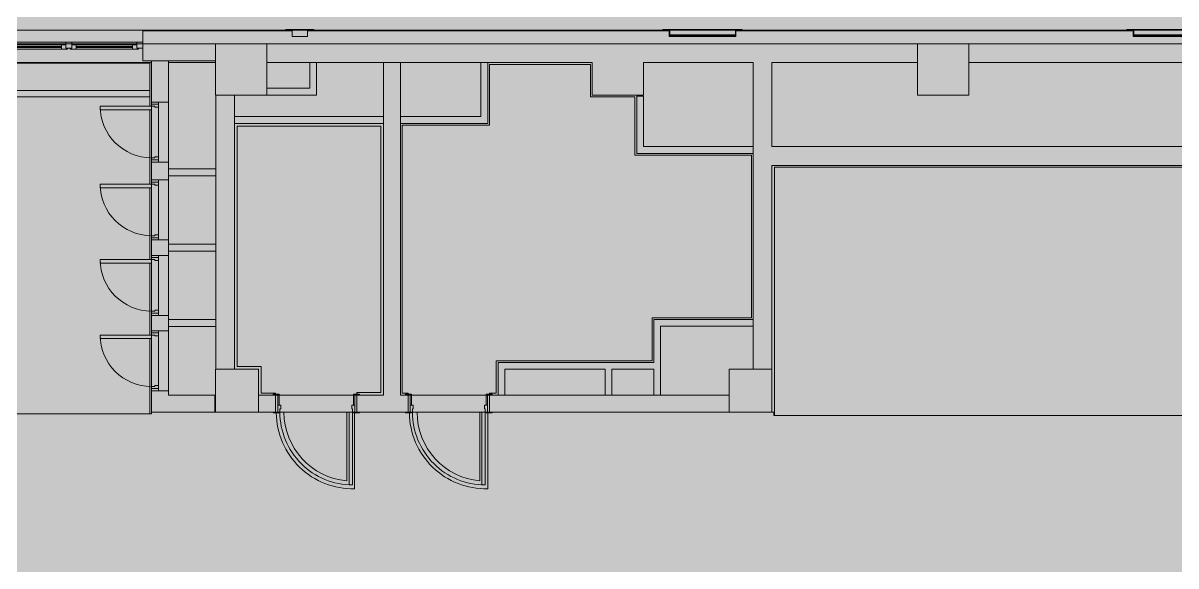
# Model space of a CAD drawing. Header units: millimetres. Extents: x 957 to 217451, y -8553 to 29000.
# Drawn here: x 101901 to 115372, y 9105 to 15442 of the extents above; entities that cross this region are included whole.
import ezdxf

# ---------------------------------------------------------------- set-up
doc = ezdxf.new("R2010")
doc.units = ezdxf.units.MM
doc.layers.add('A-DETL-2', color=7, linetype='Continuous', lineweight=5)
doc.layers.add('A-DETL-GENF-3', color=7, linetype='Continuous', lineweight=9, true_color=0xc0c0c0, transparency=0.4)
for name, color, linetype, lineweight, true_color in [('A-DOOR-5', 7, 'Continuous', 5, 0xb7b7b7), ('A-DOOR-FRAM-5', 7, 'Continuous', 5, 0xb7b7b7), ('A-FLOR-1', 7, 'Continuous', 5, 0xb7b7b7), ('A-GENM-3', 7, 'Continuous', 5, 0x737373), ('A-GENM-4', 7, 'Continuous', 5, 0xa1a1a1), ('A-GLAZ-3', 7, 'Continuous', 5, 0x737373), ('A-WALL-3', 7, 'Continuous', 5, 0x737373), ('A-WALL-4', 7, 'Continuous', 9, 0x737373), ('A-WALL-5', 7, 'Continuous', 5, 0xa1a1a1), ('I-WALL-3', 7, 'Continuous', 5, 0x737373), ('S-COLS-1', 7, 'Continuous', 5, 0x737373)]:
    doc.layers.add(name, color=color, linetype=linetype, lineweight=lineweight, true_color=true_color)

# ---------------------------------------------------------------- blocks, each defined once
blk = doc.blocks.new('BSC_Колонна _Прямоугольная - 600х600-23286269-3_2_1_птичка')
at = {"layer": 'S-COLS-1'}
for p, q in [((300, 300), (-300, 300)), ((-300, 300), (-300, -300)), ((300, -300), (300, 300)), ((-300, -300), (300, -300))]:
    blk.add_line(p, q, dxfattribs=at)
blk = doc.blocks.new('110_Дверь_СКБ_1Ст_Внутренняя1 - Д-7_п__950x2100h_Туалет EW30-32897972-3_2_1_птичка')
at = {"layer": 'A-DOOR-5'}
for p, q in [((-412.5, 950), (-412.5, 100)), ((-372.5, 950), (-412.5, 950)), ((-372.5, 100), (-372.5, 950)), ((-412.5, 100), (-372.5, 100))]:
    blk.add_line(p, q, dxfattribs=at)
blk.add_arc((-412.5, 100), 850, 360, 90, dxfattribs=at)
at = {"layer": 'A-DOOR-FRAM-5'}
for p, q in [((-422.5, 108), (-492.5, 108)), ((-492.5, 108), (-492.5, 100)), ((-492.5, 100), (-422.5, 100)), ((-437.5, 100), (-462.5, 100)), ((-462.5, 100), (-462.5, -100)), ((-412.5, 100), (-437.5, 100)), ((-437.5, 100), (-437.5, 20)), ((-437.5, -100), (-437.5, 100)), ((-422.5, 100), (-437.5, 100)), ((-437.5, 100), (-437.5, 99)), ((-437.5, 99), (-422.5, 99)), ((-437.5, 20), (-402.5, 20)), ((-422.5, 20), (-437.5, 20)), ((-437.5, 20), (-437.5, -100)), ((-422.5, 100), (-422.5, 108)), ((-422.5, 99), (-422.5, 100)), ((-422.5, -100), (-422.5, 20)), ((-412.5, 60), (-412.5, 100)), ((-402.5, 60), (-412.5, 60)), ((-402.5, 20), (-402.5, 60)), ((437.5, 60), (427.5, 60)), ((427.5, 60), (427.5, 20)), ((427.5, 20), (462.5, 20)), ((437.5, 100), (437.5, 60)), ((462.5, 100), (437.5, 100)), ((517.5, 108), (447.5, 108)), ((447.5, 108), (447.5, 100)), ((462.5, 100), (447.5, 100)), ((447.5, 100), (447.5, 99)), ((447.5, 100), (517.5, 100)), ((447.5, 99), (462.5, 99)), ((462.5, 20), (447.5, 20)), ((447.5, 20), (447.5, -100)), ((462.5, 20), (462.5, 100)), ((487.5, 100), (462.5, 100)), ((462.5, 100), (462.5, -100)), ((462.5, 99), (462.5, 100)), ((462.5, -100), (462.5, 20)), ((487.5, -100), (487.5, 100)), ((517.5, 100), (517.5, 108)), ((-422.5, -100), (-492.5, -100)), ((-492.5, -100), (-492.5, -108)), ((-492.5, -108), (-422.5, -108)), ((-462.5, -100), (-437.5, -100)), ((-437.5, -100), (-422.5, -100)), ((-422.5, -108), (-422.5, -100)), ((447.5, -100), (462.5, -100)), ((517.5, -100), (447.5, -100)), ((447.5, -100), (447.5, -108)), ((447.5, -108), (517.5, -108)), ((462.5, -100), (487.5, -100)), ((517.5, -108), (517.5, -100))]:
    blk.add_line(p, q, dxfattribs=at)
blk = doc.blocks.new('110_Дверь_СКБ_1Ст_Внутренняя1 - Д-7_п__950x2100h_Туалет-32491181-3_2_1_птичка')
at = {"layer": 'A-DOOR-5'}
for p, q in [((-412.5, 950), (-412.5, 100)), ((-372.5, 950), (-412.5, 950)), ((-372.5, 100), (-372.5, 950)), ((-412.5, 100), (-372.5, 100))]:
    blk.add_line(p, q, dxfattribs=at)
blk.add_arc((-412.5, 100), 850, 360, 90, dxfattribs=at)
at = {"layer": 'A-DOOR-FRAM-5'}
for p, q in [((-422.5, 108), (-492.5, 108)), ((-492.5, 108), (-492.5, 100)), ((-492.5, 100), (-422.5, 100)), ((-437.5, 100), (-462.5, 100)), ((-462.5, 100), (-462.5, -100)), ((-412.5, 100), (-437.5, 100)), ((-437.5, 100), (-437.5, 20)), ((-437.5, -100), (-437.5, 100)), ((-422.5, 100), (-437.5, 100)), ((-437.5, 100), (-437.5, 99)), ((-437.5, 99), (-422.5, 99)), ((-437.5, 20), (-402.5, 20)), ((-422.5, 20), (-437.5, 20)), ((-437.5, 20), (-437.5, -100)), ((-422.5, 100), (-422.5, 108)), ((-422.5, 99), (-422.5, 100)), ((-422.5, -100), (-422.5, 20)), ((-412.5, 60), (-412.5, 100)), ((-402.5, 60), (-412.5, 60)), ((-402.5, 20), (-402.5, 60)), ((437.5, 60), (427.5, 60)), ((427.5, 60), (427.5, 20)), ((427.5, 20), (462.5, 20)), ((437.5, 100), (437.5, 60)), ((462.5, 100), (437.5, 100)), ((517.5, 108), (447.5, 108)), ((447.5, 108), (447.5, 100)), ((462.5, 100), (447.5, 100)), ((447.5, 100), (447.5, 99)), ((447.5, 100), (517.5, 100)), ((447.5, 99), (462.5, 99)), ((462.5, 20), (447.5, 20)), ((447.5, 20), (447.5, -100)), ((462.5, 20), (462.5, 100)), ((487.5, 100), (462.5, 100)), ((462.5, 100), (462.5, -100)), ((462.5, 99), (462.5, 100)), ((462.5, -100), (462.5, 20)), ((487.5, -100), (487.5, 100)), ((517.5, 100), (517.5, 108)), ((-422.5, -100), (-492.5, -100)), ((-492.5, -100), (-492.5, -108)), ((-492.5, -108), (-422.5, -108)), ((-462.5, -100), (-437.5, -100)), ((-437.5, -100), (-422.5, -100)), ((-422.5, -108), (-422.5, -100)), ((447.5, -100), (462.5, -100)), ((517.5, -100), (447.5, -100)), ((447.5, -100), (447.5, -108)), ((447.5, -108), (517.5, -108)), ((462.5, -100), (487.5, -100)), ((517.5, -108), (517.5, -100))]:
    blk.add_line(p, q, dxfattribs=at)
blk = doc.blocks.new('BSC_Колонна _Прямоугольная - 500х500-V194-3_2_1_птичка')
at = {"layer": 'S-COLS-1'}
for p, q in [((250, 250), (-250, 250)), ((-250, 250), (-250, -250)), ((250, -250), (250, 250)), ((-250, -250), (250, -250))]:
    blk.add_line(p, q, dxfattribs=at)
blk = doc.blocks.new('120_Окно_СКБ_2Ст - 120_Окно_СКБ_2Ст 3100х2500 _мал_створка слева_ 2-V222-3_2_1_птичка')
at = {"layer": 'A-GLAZ-3'}
for p, q in [((-1550, -127), (-1550, -57)), ((-1550, -57), (-1480, -57)), ((1550, -57), (-1550, -57)), ((-1480, -127), (-1550, -127)), ((-1550, -127), (-1500, -127)), ((-1480, -127), (-1500, -127)), ((-1500, -127), (-1500, -137)), ((-1480, -57), (-1480, -127)), ((650, -87), (-1480, -87)), ((-1480, -87), (-1480, -127)), ((-1430, -137), (-1430, -87)), ((-1430, -107), (600, -107)), ((600, -117), (-1430, -117)), ((600, -137), (600, -87)), ((650, -127), (650, -57)), ((650, -57), (720, -57)), ((650, -127), (650, -87)), ((720, -127), (650, -127)), ((670, -127), (650, -127)), ((670, -127), (700, -127)), ((670, -137), (670, -127)), ((720, -127), (700, -127)), ((700, -127), (700, -137)), ((720, -57), (720, -127)), ((1480, -87), (720, -87)), ((720, -87), (720, -127)), ((770, -137), (770, -87)), ((770, -107), (1430, -107)), ((1430, -117), (770, -117)), ((1430, -137), (1430, -87)), ((1480, -127), (1480, -57)), ((1480, -57), (1550, -57)), ((1480, -127), (1480, -87)), ((1550, -127), (1480, -127)), ((1500, -127), (1480, -127)), ((1500, -127), (1550, -127)), ((1500, -137), (1500, -127)), ((1550, -57), (1550, -127)), ((-1500, -137), (670, -137)), ((670, -137), (-1500, -137)), ((700, -137), (1500, -137)), ((1500, -137), (700, -137))]:
    blk.add_line(p, q, dxfattribs=at)
blk = doc.blocks.new('110_Дверь_СКБ_1Ст - д-18 700x2100h_Технический шкаф ЭОМ и СС-V260-3_2_1_птичка')
at = {"layer": 'A-DOOR-5'}
for p, q in [((312.5, 700), (272.5, 700)), ((272.5, 700), (272.5, 100)), ((312.5, 100), (312.5, 700)), ((272.5, 100), (312.5, 100))]:
    blk.add_line(p, q, dxfattribs=at)
blk.add_arc((312.5, 100), 600, 90, 180, dxfattribs=at)
at = {"layer": 'A-DOOR-FRAM-5'}
for p, q in [((-312.5, 100), (-337.5, 100)), ((-337.5, 100), (-337.5, 20)), ((-337.5, 20), (-312.5, 20)), ((-287.5, 100), (-312.5, 100)), ((-312.5, 100), (-312.5, 20)), ((-312.5, 20), (-312.5, 100)), ((-312.5, 20), (-277.5, 20)), ((-287.5, 60), (-287.5, 100)), ((-287.5, 100), (272.5, 100)), ((-277.5, 60), (-287.5, 60)), ((-277.5, 20), (-277.5, 60)), ((302.5, 20), (-277.5, 20)), ((312.5, 60), (302.5, 60)), ((302.5, 60), (302.5, 20)), ((302.5, 20), (337.5, 20)), ((312.5, 100), (312.5, 60)), ((337.5, 100), (312.5, 100)), ((337.5, 20), (337.5, 100)), ((362.5, 100), (337.5, 100)), ((337.5, 100), (337.5, 20)), ((337.5, 20), (362.5, 20)), ((362.5, 20), (362.5, 100))]:
    blk.add_line(p, q, dxfattribs=at)
blk = doc.blocks.new('Полоса с поворотом - Полоса с поворотом-23831239-3_2_1_птичка')
at = {"layer": 'A-GENM-3'}
for p, q in [((24437, 15363), (25603, 15363)), ((25603, 15306), (24437, 15306)), ((24437, 15298), (25603, 15298))]:
    blk.add_line(p, q, dxfattribs=at)
blk = doc.blocks.new('Уголок вложенный - Уголок вложенный-23831105-3_2_1_птичка')
at = {"layer": 'A-GENM-3'}
for p, q in [((29164, 15365), (29244, 15365)), ((29164, 15361), (29164, 15365)), ((29244, 15365), (29244, 15285)), ((29237, 15288), (29237, 15349)), ((29244, 15285), (29240, 15285))]:
    blk.add_line(p, q, dxfattribs=at)
at = {"layer": 'A-GENM-3', "flags": 128}
for points in [[(29167, 15358), (29166, 15358), (29166, 15358), (29165, 15359), (29165, 15359), (29164, 15360), (29164, 15360), (29164, 15361)], [(29237, 15349), (29237, 15351), (29236, 15353), (29235, 15355), (29234, 15356), (29232, 15357), (29230, 15358), (29228, 15358)], [(29240, 15285), (29239, 15285), (29239, 15285), (29238, 15286), (29238, 15286), (29237, 15287), (29237, 15287), (29237, 15288)]]:
    blk.add_lwpolyline(points, dxfattribs=at)
at = {"layer": 'A-GENM-4'}
blk.add_line((29228, 15358), (29167, 15358), dxfattribs=at)
blk = doc.blocks.new('Уголок вложенный - Уголок вложенный-23831240-3_2_1_птичка')
at = {"layer": 'A-GENM-3'}
for p, q in [((24437, 15365), (25603, 15365)), ((25603, 15285), (24437, 15285))]:
    blk.add_line(p, q, dxfattribs=at)
at = {"layer": 'A-GENM-3', "flags": 128}
for points in [[(24430, 15349), (24430, 15351), (24429, 15353), (24428, 15355), (24427, 15356), (24425, 15357), (24423, 15358), (24421, 15358)], [(25619, 15358), (25617, 15358), (25615, 15357), (25614, 15356), (25612, 15355), (25611, 15353), (25610, 15351), (25610, 15349)]]:
    blk.add_lwpolyline(points, dxfattribs=at)
blk = doc.blocks.new('Полоса с поворотом - Полоса с поворотом-23831104-3_2_1_птичка')
at = {"layer": 'A-GENM-3'}
for p, q in [((19017, 15363), (19783, 15363)), ((19783, 15306), (19017, 15306)), ((19017, 15298), (19783, 15298))]:
    blk.add_line(p, q, dxfattribs=at)
blk = doc.blocks.new('Уголок вложенный - Уголок вложенный-V269-3_2_1_птичка')
at = {"layer": 'A-GENM-3'}
for p, q in [((30010, 15365), (30090, 15365)), ((30010, 15285), (30010, 15365)), ((30090, 15365), (30090, 15361)), ((30014, 15285), (30010, 15285)), ((30017, 15349), (30017, 15288))]:
    blk.add_line(p, q, dxfattribs=at)
at = {"layer": 'A-GENM-3', "flags": 128}
for points in [[(30026, 15358), (30024, 15358), (30022, 15357), (30020, 15356), (30019, 15355), (30018, 15353), (30017, 15351), (30017, 15349)], [(30090, 15361), (30090, 15360), (30090, 15360), (30089, 15359), (30089, 15359), (30088, 15358), (30088, 15358), (30087, 15358)], [(30017, 15288), (30017, 15287), (30017, 15287), (30016, 15286), (30016, 15286), (30015, 15285), (30015, 15285), (30014, 15285)]]:
    blk.add_lwpolyline(points, dxfattribs=at)
at = {"layer": 'A-GENM-4'}
blk.add_line((30087, 15358), (30026, 15358), dxfattribs=at)
blk = doc.blocks.new('Уголок вложенный - Уголок вложенный-V270-3_2_1_птичка')
at = {"layer": 'A-GENM-3'}
for p, q in [((29244, 15365), (30010, 15365)), ((30010, 15285), (29244, 15285))]:
    blk.add_line(p, q, dxfattribs=at)
at = {"layer": 'A-GENM-3', "flags": 128}
for points in [[(29237, 15349), (29237, 15351), (29236, 15353), (29235, 15355), (29234, 15356), (29232, 15357), (29230, 15358), (29228, 15358)], [(30026, 15358), (30024, 15358), (30022, 15357), (30020, 15356), (30019, 15355), (30018, 15353), (30017, 15351), (30017, 15349)]]:
    blk.add_lwpolyline(points, dxfattribs=at)
blk = doc.blocks.new('Уголок вложенный - Уголок вложенный-23964580-3_2_1_птичка')
at = {"layer": 'A-GENM-3'}
for p, q in [((14530, 15361), (14530, 15365)), ((14603, 15288), (14603, 15349)), ((14610, 15285), (14606, 15285))]:
    blk.add_line(p, q, dxfattribs=at)
at = {"layer": 'A-GENM-3', "flags": 128}
for points in [[(14533, 15358), (14532, 15358), (14532, 15358), (14531, 15359), (14531, 15359), (14530, 15360), (14530, 15360), (14530, 15361)], [(14603, 15349), (14603, 15351), (14602, 15353), (14601, 15355), (14600, 15356), (14598, 15357), (14596, 15358), (14594, 15358)], [(14606, 15285), (14605, 15285), (14605, 15285), (14604, 15286), (14604, 15286), (14603, 15287), (14603, 15287), (14603, 15288)]]:
    blk.add_lwpolyline(points, dxfattribs=at)
at = {"layer": 'A-GENM-4'}
blk.add_line((14594, 15358), (14533, 15358), dxfattribs=at)
blk = doc.blocks.new('Уголок вложенный - Уголок вложенный-V279-3_2_1_птичка')
at = {"layer": 'A-GENM-3'}
for p, q in [((14856, 15365), (14856, 15361)), ((14780, 15285), (14776, 15285)), ((14783, 15349), (14783, 15288))]:
    blk.add_line(p, q, dxfattribs=at)
at = {"layer": 'A-GENM-3', "flags": 128}
for points in [[(14792, 15358), (14790, 15358), (14788, 15357), (14786, 15356), (14785, 15355), (14784, 15353), (14783, 15351), (14783, 15349)], [(14856, 15361), (14856, 15360), (14856, 15360), (14855, 15359), (14855, 15359), (14854, 15358), (14854, 15358), (14853, 15358)], [(14783, 15288), (14783, 15287), (14783, 15287), (14782, 15286), (14782, 15286), (14781, 15285), (14781, 15285), (14780, 15285)]]:
    blk.add_lwpolyline(points, dxfattribs=at)
at = {"layer": 'A-GENM-4'}
blk.add_line((14853, 15358), (14792, 15358), dxfattribs=at)
blk = doc.blocks.new('Уголок вложенный - Уголок вложенный-V280-3_2_1_птичка')
at = {"layer": 'A-GENM-3'}
blk.add_line((14776, 15285), (14610, 15285), dxfattribs=at)
at = {"layer": 'A-GENM-3', "flags": 128}
for points in [[(14598, 15357), (14596, 15358), (14594, 15358)], [(14792, 15358), (14790, 15358), (14788, 15357)]]:
    blk.add_lwpolyline(points, dxfattribs=at)
blk = doc.blocks.new('Уголок вложенный - Уголок вложенный-V281-3_2_1_птичка')
at = {"layer": 'A-GENM-3'}
for p, q in [((14530, 15365), (14856, 15365)), ((14530, 15365), (14530, 15361)), ((14856, 15361), (14856, 15365)), ((14603, 15349), (14603, 15288)), ((14606, 15285), (14780, 15285)), ((14783, 15288), (14783, 15349))]:
    blk.add_line(p, q, dxfattribs=at)
at = {"layer": 'A-GENM-3', "flags": 128}
for points in [[(14530, 15361), (14530, 15360), (14530, 15360), (14531, 15359), (14531, 15359), (14532, 15358), (14532, 15358), (14533, 15358)], [(14594, 15358), (14596, 15358), (14598, 15357), (14600, 15356), (14601, 15355), (14602, 15353), (14603, 15351), (14603, 15349)], [(14783, 15349), (14783, 15351), (14784, 15353), (14785, 15355), (14786, 15356), (14788, 15357), (14790, 15358), (14792, 15358)], [(14853, 15358), (14854, 15358), (14854, 15358), (14855, 15359), (14855, 15359), (14856, 15360), (14856, 15360), (14856, 15361)], [(14603, 15288), (14603, 15287), (14603, 15287), (14604, 15286), (14604, 15286), (14605, 15285), (14605, 15285), (14606, 15285)], [(14780, 15285), (14781, 15285), (14781, 15285), (14782, 15286), (14782, 15286), (14783, 15287), (14783, 15287), (14783, 15288)]]:
    blk.add_lwpolyline(points, dxfattribs=at)
at = {"layer": 'A-GENM-4'}
blk.add_line((14533, 15358), (14853, 15358), dxfattribs=at)
blk = doc.blocks.new('Зашивка приборов отопления34 - Зашивка приборов отопления-33324488-3_2_1_птичка')
at = {"layer": 'A-WALL-3'}
for p, q in [((34188, 26888), (34188, 26567)), ((40348, 26888), (34188, 26888)), ((40348, 26567), (40348, 26888)), ((34188, 26567), (40348, 26567)), ((40348, 26567), (34188, 26567)), ((34188, 26567), (34188, 26492)), ((40348, 26492), (40348, 26567)), ((34188, 26492), (40348, 26492))]:
    blk.add_line(p, q, dxfattribs=at)

msp = doc.modelspace()

# ---------------------------------------------------------------- hatches: boundary and pattern name
at = {"layer": 'A-DETL-GENF-3'}
msp.add_hatch(color=256, dxfattribs=at).paths.add_polyline_path([(88031.8, 14774.9), (90172.9, 14774.9), (90172.9, 15358), (129200.9, 15358), (129200.9, 23888.3), (124369, 23888.3), (124367, 27398.1), (88031.8, 27398.1), (88031.8, 15270.2)])
h = msp.add_hatch(color=256, dxfattribs=at)
h.paths.add_polyline_path([(98732.6, -258), (128750.9, -253), (128750.9, 15358), (90172.9, 15358), (90172.9, -258), (98700.6, -258)])
h.paths.add_polyline_path([(93675.9, 7680), (93675.9, 7730), (93665.9, 7730), (93665.9, 7760), (93710.9, 7760), (93710.9, 7908), (93780.9, 7908), (93780.9, 7900), (93725.9, 7900), (93725.9, 7680), (93780.9, 7680), (93780.9, 7672), (93710.9, 7672), (93710.9, 7680), (93698.8, 7680)])
h.paths.add_polyline_path([(93625.9, 6780), (93625.9, 7680), (93675.9, 7680), (93675.9, 6780)])
h.paths.add_polyline_path([(92425.9, 7280), (92375.9, 7280), (92375.9, 7680), (92425.9, 7680), (92425.9, 7288.3)])
h.paths.add_polyline_path([(117880.9, 7672), (117865.9, 7672), (117865.9, 7820), (117845.9, 7820), (117845.9, 7860), (117855.9, 7860), (117855.9, 7900), (117865.9, 7900), (117865.9, 7908), (117935.9, 7908), (117935.9, 7900), (117880.9, 7900), (117880.9, 7680), (117935.9, 7680), (117935.9, 7672), (117905.9, 7672)])
h.paths.add_polyline_path([(116805.9, 7672), (116775.9, 7672), (116775.9, 7680), (116830.9, 7680), (116830.9, 7900), (116775.9, 7900), (116775.9, 7908), (116845.9, 7908), (116845.9, 7900), (116855.9, 7900), (116855.9, 7860), (116865.9, 7860), (116865.9, 7820), (116845.9, 7820), (116845.9, 7672), (116830.9, 7672)])
h.paths.add_polyline_path([(92317.9, 7672), (92270.9, 7672), (92270.9, 7680), (92325.9, 7684.1), (92325.9, 7900), (92270.9, 7900), (92270.9, 7908), (92340.9, 7906.5), (92340.9, 7760), (92385.9, 7760), (92385.9, 7730), (92375.9, 7730), (92375.9, 7680), (92340.9, 7674.8), (92340.9, 7672), (92325.9, 7672)])
h.paths.add_polyline_path([(116875.9, 7900), (116855.9, 7900), (116855.9, 8900), (116895.9, 8900), (116895.9, 7900)])
h.paths.add_polyline_path([(107300.9, 10900), (107300.9, 10940), (107290.9, 10940), (107290.9, 10980), (107310.9, 10980), (107310.9, 11108), (107380.9, 11108), (107380.9, 11100), (107325.9, 11100), (107325.9, 10900), (107380.9, 10900), (107380.9, 10892), (107310.9, 10892), (107310.9, 10900)])
h.paths.add_polyline_path([(107286.3, 10050), (107260.9, 10050), (107260.9, 10900), (107300.9, 10899.9), (107300.9, 10050)])
h.paths.add_polyline_path([(105751.8, 10050), (105711.8, 10050), (105711.8, 10900), (105751.8, 10899.9), (105751.8, 10064.1)])
h.paths.add_polyline_path([(106440.9, 10892), (106370.9, 10892), (106370.9, 10900), (106425.9, 10900), (106425.9, 11100), (106370.9, 11100), (106370.9, 11108), (106440.9, 11108), (106440.9, 10980), (106460.9, 10980), (106460.9, 10940), (106450.9, 10940), (106450.9, 10900), (106440.9, 10899.9)])
h.paths.add_polyline_path([(105773.9, 10892), (105761.8, 10892), (105761.8, 10900), (105751.8, 10901.4), (105751.8, 10940), (105741.8, 10940), (105741.8, 10980), (105761.8, 10980), (105761.8, 11108), (105831.8, 11108), (105831.8, 11100), (105776.8, 11100), (105776.8, 10900), (105831.8, 10900), (105831.8, 10892), (105774.8, 10892)])
h.paths.add_polyline_path([(104821.8, 10892), (104821.8, 10900), (104876.8, 10901.4), (104876.8, 11100), (104821.8, 11100), (104821.8, 11108), (104891.8, 11108), (104891.8, 10980), (104911.8, 10980), (104911.8, 10940), (104901.8, 10940), (104901.8, 10900), (104891.8, 10899.9), (104891.8, 10892), (104851.8, 10892)])
h.paths.add_polyline_path([(103482.1, 11175), (103402.1, 11175), (103402.1, 11200), (103442.1, 11200), (103442.1, 11210), (103482.1, 11210), (103482.1, 11200)])
h.paths.add_polyline_path([(103382.1, 11760), (102802.1, 11760), (102802.1, 11800), (103402.1, 11800), (103402.1, 11760)])
h.paths.add_polyline_path([(103482.1, 11790), (103442.1, 11790), (103442.1, 11800), (103402.1, 11800), (103402.1, 11825), (103482.1, 11825), (103482.1, 11800)])
h.paths.add_polyline_path([(103402.1, 12055), (103402.1, 12080), (103442.1, 12080), (103442.1, 12090), (103482.1, 12090), (103482.1, 12055)])
h.paths.add_polyline_path([(102802.1, 12640), (102802.1, 12680), (103402.1, 12680), (103402.1, 12640), (103382.1, 12640)])
h.paths.add_polyline_path([(103482.1, 12670), (103442.1, 12670), (103442.1, 12680), (103402.1, 12680), (103402.1, 12705), (103482.1, 12705), (103482.1, 12680)])
h.paths.add_polyline_path([(103482.1, 12935), (103402.1, 12935), (103402.1, 12960), (103442.1, 12960), (103442.1, 12970), (103482.1, 12970), (103482.1, 12960)])
h.paths.add_polyline_path([(102802.1, 13520), (102802.1, 13560), (103402.1, 13560), (103402.1, 13520), (103382.1, 13520)])
h.paths.add_polyline_path([(103482.1, 13550), (103442.1, 13550), (103442.1, 13560), (103402.1, 13560), (103402.1, 13585), (103482.1, 13585), (103482.1, 13560)])
h.paths.add_polyline_path([(103482.1, 13844.9), (103402.1, 13844.9), (103402.1, 13869.9), (103442.1, 13869.9), (103442.1, 13879.9), (103482.1, 13879.9), (103482.1, 13869.9)])
h.paths.add_polyline_path([(103382.1, 14429.9), (102802.1, 14429.9), (102802.1, 14469.9), (103402.1, 14469.9), (103402.1, 14429.9), (103382.1, 14429.9)])
h.paths.add_polyline_path([(103458.1, 14459.9), (103442.1, 14459.9), (103442.1, 14469.9), (103402.1, 14469.9), (103402.1, 14494.9), (103482.1, 14494.9), (103482.1, 14459.9)])
h = msp.add_hatch(color=256, dxfattribs=at)
h.paths.add_polyline_path([(93675.9, 7680), (93710.9, 7680), (93710.9, 7672), (93780.9, 7672), (93780.9, 7680), (93725.9, 7682.7), (93725.9, 7900), (93780.9, 7900), (93780.9, 7908), (93710.9, 7906.5), (93710.9, 7760), (93665.9, 7760), (93665.9, 7730), (93675.9, 7730), (93675.9, 7682.7)])
h.paths.add_polyline_path([(93675.9, 6780), (93675.9, 7680), (93625.9, 7680), (93625.9, 6780)])
h.paths.add_polyline_path([(92375.9, 7680), (92375.9, 7730), (92385.9, 7730), (92385.9, 7760), (92340.9, 7760), (92340.7, 7908), (92270.9, 7908), (92270.9, 7900), (92325.9, 7900), (92325.9, 7680), (92270.9, 7680), (92270.9, 7672), (92340.9, 7674.8), (92340.9, 7680), (92358.7, 7680)])
h.paths.add_polyline_path([(92375.9, 7280), (92425.9, 7280), (92425.9, 7680), (92375.9, 7680), (92375.9, 7288.3)])
h.paths.add_polyline_path([(117865.9, 7672), (117935.9, 7672), (117935.9, 7680), (117880.9, 7680), (117880.9, 7900), (117935.9, 7900), (117935.9, 7908), (117865.9, 7908), (117865.9, 7900), (117855.9, 7900), (117855.9, 7860), (117845.9, 7860), (117845.9, 7820), (117865.9, 7820), (117865.9, 7680)])
h.paths.add_polyline_path([(116775.9, 7672), (116845.9, 7672), (116845.9, 7820), (116865.9, 7820), (116865.9, 7860), (116855.9, 7860), (116855.9, 7900), (116845.9, 7900), (116845.9, 7908), (116775.9, 7908), (116775.9, 7900), (116830.9, 7900), (116830.9, 7680), (116775.9, 7680)])
h.paths.add_polyline_path([(116875.9, 7900), (116895.9, 7900), (116895.9, 8900), (116855.9, 8900), (116855.9, 7900)])
h.paths.add_polyline_path([(107300.9, 10900), (107310.9, 10899.9), (107310.9, 10892), (107380.9, 10892), (107380.9, 10900), (107325.9, 10905.8), (107325.9, 11100), (107380.9, 11100), (107380.9, 11108), (107310.9, 11108), (107310.9, 10980), (107290.9, 10980), (107290.9, 10940), (107300.9, 10940), (107300.9, 10911.6)])
h.paths.add_polyline_path([(107300.9, 10050), (107300.9, 10900), (107260.9, 10899.9), (107260.9, 10050), (107286.3, 10050)])
h.paths.add_polyline_path([(105731.3, 10050), (105751.8, 10050), (105751.8, 10900), (105711.8, 10899.9), (105711.8, 10050)])
h.paths.add_polyline_path([(106440.9, 10892), (106440.9, 10900), (106450.9, 10900), (106450.9, 10940), (106460.9, 10940), (106460.9, 10980), (106440.9, 10980), (106440.9, 11108), (106370.9, 11108), (106370.9, 11100), (106425.9, 11100), (106420.6, 10900), (106370.9, 10900), (106370.9, 10892), (106420.6, 10892)])
h.paths.add_polyline_path([(105801.8, 10892), (105831.8, 10892), (105831.8, 10900), (105776.8, 10901.4), (105776.8, 11100), (105831.8, 11100), (105831.8, 11108), (105761.8, 11108), (105761.8, 10980), (105741.8, 10980), (105741.8, 10940), (105751.8, 10940), (105751.8, 10900), (105761.8, 10899.9), (105761.8, 10892), (105789.5, 10892)])
h.paths.add_polyline_path([(104891.8, 10892), (104891.8, 10900), (104901.8, 10901.4), (104901.8, 10940), (104911.8, 10940), (104911.8, 10980), (104891.8, 10980), (104891.8, 11108), (104821.8, 11108), (104821.8, 11100), (104876.8, 11100), (104876.8, 10900), (104821.8, 10900), (104821.8, 10892), (104865.6, 10892)])
h.paths.add_polyline_path([(103482.1, 11175), (103482.1, 11210), (103442.1, 11210), (103442.1, 11200), (103402.1, 11200), (103402.1, 11175)])
h.paths.add_polyline_path([(103402.1, 11800), (103442.1, 11800), (103442.1, 11790), (103482.1, 11790), (103482.1, 11825), (103402.1, 11825), (103402.1, 11810)])
h.paths.add_polyline_path([(103382.1, 11760), (103402.1, 11760), (103402.1, 11800), (102802.1, 11800), (102802.1, 11760)])
h.paths.add_polyline_path([(103402.1, 12055), (103482.1, 12055), (103482.1, 12090), (103442.1, 12090), (103442.1, 12080), (103402.1, 12080), (103402.1, 12070)])
h.paths.add_polyline_path([(103402.1, 12680), (103442.1, 12680), (103442.1, 12670), (103482.1, 12670), (103482.1, 12705), (103402.1, 12705), (103402.1, 12690)])
h.paths.add_polyline_path([(103402.1, 12640), (103402.1, 12680), (102802.1, 12680), (102802.1, 12640), (103382.1, 12640)])
h.paths.add_polyline_path([(103402.1, 12935), (103482.1, 12935), (103482.1, 12970), (103442.1, 12970), (103442.1, 12960), (103402.1, 12960), (103402.1, 12950)])
h.paths.add_polyline_path([(103402.1, 13560), (103442.1, 13560), (103442.1, 13550), (103482.1, 13550), (103482.1, 13585), (103402.1, 13585), (103402.1, 13570)])
h.paths.add_polyline_path([(102802.1, 13520), (103402.1, 13520), (103402.1, 13560), (102802.1, 13560), (102802.1, 13534.8)])
h.paths.add_polyline_path([(103402.1, 13844.9), (103482.1, 13844.9), (103482.1, 13879.9), (103442.1, 13879.9), (103442.1, 13869.9), (103402.1, 13869.9), (103402.1, 13859.9)])
h.paths.add_polyline_path([(103402.1, 14469.9), (103442.1, 14469.9), (103442.1, 14459.9), (103482.1, 14459.9), (103482.1, 14494.9), (103402.1, 14494.9), (103402.1, 14479.9)])
h.paths.add_polyline_path([(102802.1, 14429.9), (103402.1, 14429.9), (103402.1, 14469.9), (102802.1, 14469.9)])

# ---------------------------------------------------------------- linework, layer by layer
at = {"layer": 'A-DETL-2'}
msp.add_line((90172.9, 15358), (128750.9, 15358), dxfattribs=at)
at = {"layer": 'A-FLOR-1'}
for p, q in [((103382.1, 14980), (97200.9, 14980)), ((103382.1, 14655), (103382.1, 14980)), ((108531.1, 14960), (107350.9, 14960)), ((107350.9, 14960), (107350.9, 14250)), ((108531.1, 14580), (108531.1, 14960)), ((97200.9, 14655), (103382.1, 14655)), ((103382.1, 14469.9), (103382.1, 14580)), ((109051.1, 14580), (108531.1, 14580)), ((109051.1, 13900), (109051.1, 14580)), ((103382.1, 13560), (103382.1, 14429.9)), ((106079.9, 14239), (104402.8, 14239)), ((104402.8, 14239), (104402.8, 11431)), ((106079.9, 11131), (106079.9, 14239)), ((107350.9, 14250), (106330.9, 14250)), ((106330.9, 14250), (106330.9, 11120)), ((110410.9, 13900), (109051.1, 13900)), ((110410.9, 12000), (110410.9, 13900)), ((122223.1, 13759), (110683.1, 13759)), ((110683.1, 13759), (110683.1, 10859)), ((103382.1, 12680), (103382.1, 13520)), ((103382.1, 11800), (103382.1, 12640)), ((109250.9, 11500), (109250.9, 12000)), ((109250.9, 12000), (110410.9, 12000)), ((103382.1, 10880), (103382.1, 11760)), ((107430.9, 11120), (107430.9, 11500)), ((107430.9, 11500), (109250.9, 11500)), ((104402.8, 11431), (104681.9, 11431)), ((104681.9, 11431), (104681.9, 11120)), ((104681.9, 11120), (104851.8, 11120)), ((104851.8, 11120), (104851.8, 11108)), ((105801.8, 11108), (105801.8, 11131)), ((105801.8, 11131), (106079.9, 11131)), ((106330.9, 11120), (106400.9, 11120)), ((106400.9, 11120), (106400.9, 11108)), ((107350.9, 11108), (107350.9, 11120)), ((107350.9, 11120), (107430.9, 11120)), ((103402.1, 10880), (90776.9, 10880)), ((103402.1, 10900), (103402.1, 10880)), ((104150.9, 10900), (104141.8, 10900)), ((104949.8, 10899.9), (104891.8, 10899.9)), ((104901.8, 10901.4), (105751.8, 10901.4)), ((105711.8, 10899.9), (105684.8, 10899.9)), ((105684.8, 10899.9), (105684.8, 10097.9)), ((105761.8, 10899.9), (105751.8, 10899.9)), ((105774.8, 10005.1), (105774.8, 10892)), ((106504.8, 10899.9), (106440.9, 10899.9)), ((106450.9, 10900), (107260.9, 10900)), ((107260.9, 10899.9), (107239.8, 10899.9)), ((107239.8, 10899.9), (107239.8, 10097.9)), ((107310.9, 10899.9), (107300.9, 10899.9)), ((107329.8, 10005.1), (107329.8, 10892)), ((110671.9, 10900), (110650.9, 10900)), ((110671.9, 10859), (110671.9, 10900)), ((110671.9, 10859), (122223.1, 10859))]:
    msp.add_line(p, q, dxfattribs=at)
for centre, radius, start, end in [((105754.8, 10899.9), 895, 180.50534, 271.28046), ((105754.8, 10899.9), 805, 180, 265.01146), ((107309.8, 10899.9), 895, 180.50534, 271.28046), ((107309.8, 10899.9), 805, 180, 265.01146)]:
    msp.add_arc(centre, radius, start, end, dxfattribs=at)
at = {"layer": 'A-WALL-3'}
for p, q in [((103300.9, 15358), (103300.9, 15000)), ((103300.9, 15200), (100200.9, 15200)), ((104750.9, 15200), (112350.9, 15200)), ((112950.9, 15200), (116250.9, 15200)), ((103300.9, 15000), (103402.1, 15000)), ((103602.1, 15000), (104150.9, 15000))]:
    msp.add_line(p, q, dxfattribs=at)
at = {"layer": 'A-WALL-4'}
for p, q in [((105042.9, 15353), (103300.9, 15353)), ((105043.8, 15350), (103300.9, 15350)), ((109451.3, 15350), (105224, 15350)), ((109452.6, 15353), (105224.8, 15353)), ((114872.9, 15353), (110229.1, 15353)), ((114871.6, 15350), (110230.4, 15350)), ((104150.9, 15200), (103300.9, 15200)), ((103300.9, 15200), (104150.9, 15200)), ((108551.1, 15200), (104750.9, 15200)), ((112350.9, 15200), (109151.1, 15200)), ((116250.9, 15200), (112950.9, 15200)), ((103602.1, 15000), (103402.1, 15000)), ((105330.9, 14980), (105250.9, 14980)), ((106310.9, 14980), (106110.9, 14980)), ((107330.9, 14980), (107250.9, 14980)), ((104371.8, 14350), (104371.8, 14270)), ((106110.9, 14270), (106110.9, 14350)), ((106310.9, 14350), (106310.9, 14270)), ((110430.9, 13920), (110430.9, 14000)), ((103602.1, 13740), (103602.1, 13660)), ((104151.8, 13660), (104151.8, 13740)), ((103602.1, 12860), (103602.1, 12780)), ((104151.8, 12780), (104151.8, 12860)), ((103602.1, 11980), (103602.1, 11900)), ((104151.8, 11900), (104151.8, 11980)), ((110430.9, 11901.9), (110430.9, 11981.9)), ((107450.9, 11100), (107530.9, 11100)), ((108700.9, 11100), (108780.9, 11100)), ((109270.9, 11100), (109350.9, 11100))]:
    msp.add_line(p, q, dxfattribs=at)
at = {"layer": 'A-WALL-5'}
for p, q in [((104973.9, 15358), (90480.9, 15358)), ((105047.8, 15358), (105034.9, 15358)), ((105232.9, 15358), (105219.9, 15358)), ((109380.9, 15358), (105293.9, 15358)), ((109454.8, 15358), (109441.9, 15358)), ((110239.9, 15358), (110226.9, 15358)), ((114801.1, 15358), (110300.9, 15358)), ((114875.1, 15358), (114862.1, 15358))]:
    msp.add_line(p, q, dxfattribs=at)
at = {"layer": 'I-WALL-3'}
for p, q in [((103402.1, 14980), (103382.1, 14980)), ((103402.1, 15000), (103402.1, 14519.9)), ((103602.1, 15000), (103602.1, 13740)), ((104150.9, 14980), (103602.1, 14980)), ((104750.9, 14980), (105250.9, 14980)), ((105250.9, 14980), (105250.9, 14680)), ((105330.9, 14980), (106110.9, 14980)), ((105330.9, 14600), (105330.9, 14980)), ((106110.9, 14980), (106110.9, 14350)), ((106310.9, 14350), (106310.9, 14980)), ((106310.9, 14980), (107250.9, 14980)), ((107250.9, 14980), (107250.9, 14350)), ((107330.9, 14270), (107330.9, 14980)), ((107330.9, 14980), (108551.1, 14980)), ((109151.1, 14980), (110430.9, 14980)), ((110430.9, 14980), (110430.9, 14000)), ((110650.9, 14000), (110650.9, 14980)), ((110650.9, 14980), (112350.9, 14980)), ((112950.9, 14980), (116250.9, 14980)), ((104151.8, 14600), (104151.8, 13740)), ((104371.8, 14350), (104371.8, 14600)), ((105250.9, 14680), (104750.9, 14680)), ((104750.9, 14600), (105330.9, 14600)), ((109071.1, 14590), (109071.1, 13920)), ((109151.1, 14590), (109071.1, 14590)), ((109151.1, 14000), (109151.1, 14590)), ((103482.1, 14519.9), (103602.1, 14519.9)), ((106110.9, 14350), (104371.8, 14350)), ((107250.9, 14350), (106310.9, 14350)), ((104371.8, 14270), (106110.9, 14270)), ((104371.8, 11400), (104371.8, 14270)), ((106110.9, 14270), (106110.9, 11100)), ((106310.9, 11100), (106310.9, 14270)), ((106310.9, 14270), (107330.9, 14270)), ((109071.1, 13920), (110430.9, 13920)), ((110430.9, 14000), (109151.1, 14000)), ((110430.9, 13920), (110430.9, 11981.9)), ((121230.9, 14000), (110650.9, 14000)), ((103402.1, 13819.9), (103402.1, 13610)), ((103602.1, 13819.9), (103482.1, 13819.9)), ((110650.9, 11400), (110650.9, 13780)), ((110650.9, 13780), (122202.1, 13780)), ((103482.1, 13610), (103602.1, 13610)), ((104151.8, 13740), (103602.1, 13740)), ((103602.1, 13660), (103602.1, 12860)), ((103602.1, 13660), (104151.8, 13660)), ((104151.8, 13660), (104151.8, 12860)), ((103402.1, 12910), (103402.1, 12730)), ((103602.1, 12910), (103482.1, 12910)), ((104151.8, 12860), (103602.1, 12860)), ((103482.1, 12730), (103602.1, 12730)), ((103602.1, 12780), (103602.1, 11980)), ((103602.1, 12780), (104151.8, 12780)), ((104151.8, 12780), (104151.8, 11980)), ((103402.1, 12030), (103402.1, 11850)), ((103602.1, 12030), (103482.1, 12030)), ((104151.8, 11980), (103602.1, 11980)), ((103602.1, 11900), (103602.1, 11100)), ((103602.1, 11900), (104151.8, 11900)), ((104151.8, 11900), (104151.8, 11400)), ((109270.9, 11981.9), (109270.9, 11480)), ((110430.9, 11981.9), (109270.9, 11981.9)), ((109350.9, 11100), (109350.9, 11901.9)), ((109350.9, 11901.9), (110430.9, 11901.9)), ((110430.9, 11901.9), (110430.9, 11400)), ((103482.1, 11850), (103602.1, 11850)), ((107450.9, 11480), (107450.9, 11100)), ((109270.9, 11480), (107450.9, 11480)), ((107530.9, 11100), (107530.9, 11400)), ((107530.9, 11400), (108700.9, 11400)), ((108700.9, 11400), (108700.9, 11100)), ((108780.9, 11400), (109270.9, 11400)), ((108780.9, 11100), (108780.9, 11400)), ((109270.9, 11400), (109270.9, 11100)), ((103402.1, 11150), (103402.1, 10900)), ((103602.1, 11150), (103482.1, 11150)), ((104141.8, 11100), (103602.1, 11100)), ((104141.8, 10900), (104141.8, 11100)), ((104821.8, 11100), (104650.9, 11100)), ((104891.8, 11100), (105761.8, 11100)), ((106110.9, 11100), (105831.8, 11100)), ((106370.9, 11100), (106310.9, 11100)), ((106440.9, 11100), (107310.9, 11100)), ((107450.9, 11100), (107380.9, 11100)), ((108700.9, 11100), (107530.9, 11100)), ((109270.9, 11100), (108780.9, 11100)), ((110150.9, 11100), (109350.9, 11100)), ((103402.1, 10900), (104141.8, 10900)), ((104650.9, 10900), (104821.8, 10900)), ((105711.8, 10900), (104901.8, 10900)), ((105831.8, 10900), (106370.9, 10900)), ((107260.9, 10900), (106450.9, 10900)), ((107380.9, 10900), (110150.9, 10900))]:
    msp.add_line(p, q, dxfattribs=at)
at = {"layer": 'S-COLS-1'}
for p, q in [((109151.1, 15200), (108551.1, 15200)), ((108551.1, 14980), (108551.1, 14600)), ((109151.1, 14600), (109151.1, 14980)), ((108551.1, 14600), (109151.1, 14600))]:
    msp.add_line(p, q, dxfattribs=at)

# ---------------------------------------------------------------- block references
at = {"layer": 'A-DOOR-5'}
for name, p, rotation in [('110_Дверь_СКБ_1Ст - д-18 700x2100h_Технический шкаф ЭОМ и СС-V260-3_2_1_птичка', (103502.1, 14157.4), 89.99999999999991), ('110_Дверь_СКБ_1Ст - д-18 700x2100h_Технический шкаф ЭОМ и СС-V260-3_2_1_птичка', (103502.1, 13247.5), 89.99999999999991), ('110_Дверь_СКБ_1Ст - д-18 700x2100h_Технический шкаф ЭОМ и СС-V260-3_2_1_птичка', (103502.1, 12367.5), 89.99999999999991), ('110_Дверь_СКБ_1Ст - д-18 700x2100h_Технический шкаф ЭОМ и СС-V260-3_2_1_птичка', (103502.1, 11487.5), 89.99999999999991), ('110_Дверь_СКБ_1Ст_Внутренняя1 - Д-7_п__950x2100h_Туалет-32491181-3_2_1_птичка', (105339.3, 11000), 180), ('110_Дверь_СКБ_1Ст_Внутренняя1 - Д-7_п__950x2100h_Туалет EW30-32897972-3_2_1_птичка', (106888.4, 11000), 180)]:
    msp.add_blockref(name, p, dxfattribs=dict(at, rotation=rotation))
at = {"layer": 'A-GENM-3'}
for name, p in [('Уголок вложенный - Уголок вложенный-23964580-3_2_1_птичка', (90440.9, 0)), ('Уголок вложенный - Уголок вложенный-V281-3_2_1_птичка', (90440.9, 0)), ('Уголок вложенный - Уголок вложенный-V280-3_2_1_птичка', (90440.9, 0)), ('Уголок вложенный - Уголок вложенный-V279-3_2_1_птичка', (90440.9, 0)), ('Уголок вложенный - Уголок вложенный-23831105-3_2_1_птичка', (80213.9, 0)), ('Уголок вложенный - Уголок вложенный-V270-3_2_1_птичка', (80213.9, 0)), ('Полоса с поворотом - Полоса с поворотом-23831104-3_2_1_птичка', (90440.9, 0)), ('Уголок вложенный - Уголок вложенный-V269-3_2_1_птичка', (80213.9, 0)), ('Уголок вложенный - Уголок вложенный-23831105-3_2_1_птичка', (85634.1, 0)), ('Уголок вложенный - Уголок вложенный-23831240-3_2_1_птичка', (90440.9, 0)), ('Полоса с поворотом - Полоса с поворотом-23831239-3_2_1_птичка', (90440.9, 0))]:
    msp.add_blockref(name, p, dxfattribs=at)
at = {"layer": 'A-GLAZ-3'}
msp.add_blockref('120_Окно_СКБ_2Ст - 120_Окно_СКБ_2Ст 3100х2500 _мал_створка слева_ 2-V222-3_2_1_птичка', (101750.9, 15275), dxfattribs=at)
at = {"layer": 'A-WALL-3'}
msp.add_blockref('Зашивка приборов отопления34 - Зашивка приборов отопления-33324488-3_2_1_птичка', (63034.1, -11912.4), dxfattribs=at)
at = {"layer": 'S-COLS-1'}
for name, p in [('BSC_Колонна _Прямоугольная - 600х600-23286269-3_2_1_птичка', (104450.9, 14900)), ('BSC_Колонна _Прямоугольная - 600х600-23286269-3_2_1_птичка', (112650.9, 14900)), ('BSC_Колонна _Прямоугольная - 500х500-V194-3_2_1_птичка', (104400.9, 11150)), ('BSC_Колонна _Прямоугольная - 500х500-V194-3_2_1_птичка', (110400.9, 11150))]:
    msp.add_blockref(name, p, dxfattribs=at)

doc.saveas('drawing.dxf')
